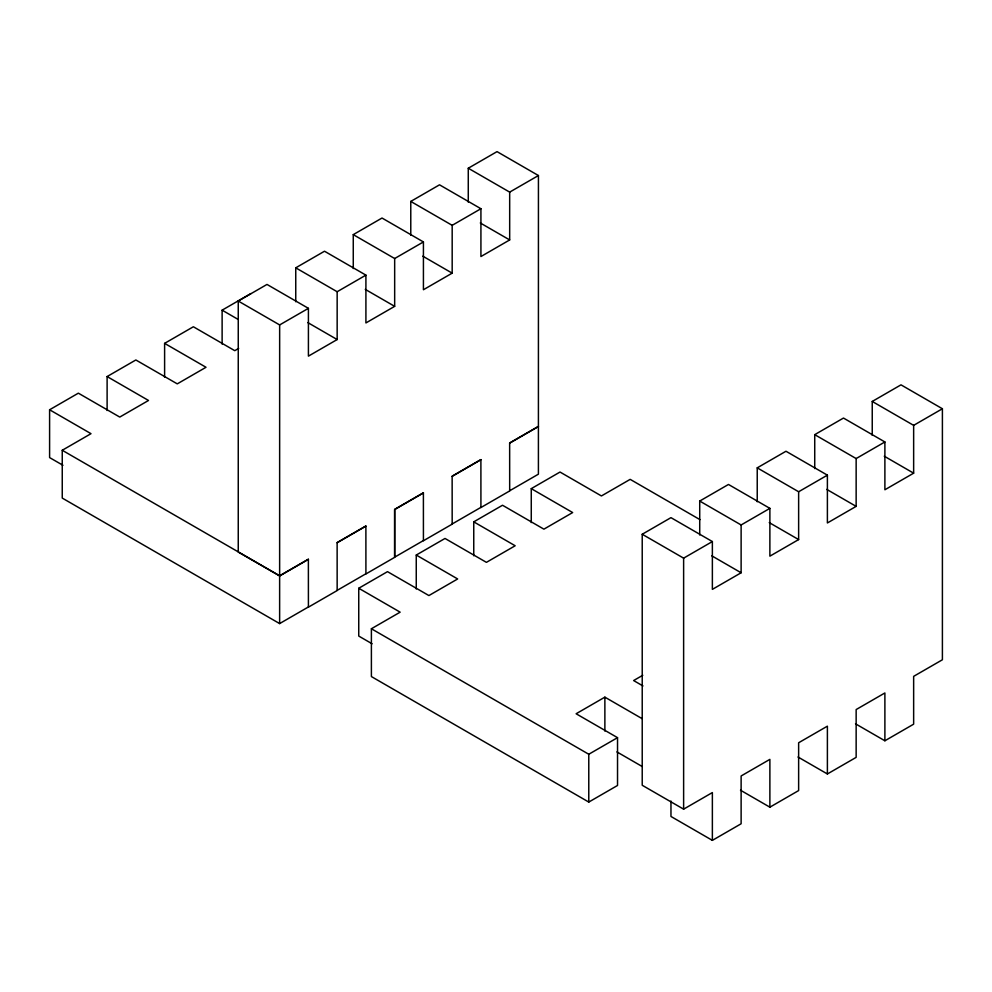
<?xml version="1.0" encoding="UTF-8"?>
<svg xmlns="http://www.w3.org/2000/svg" width="992" height="992" viewBox="0 0 992 992"><rect width="100%" height="100%" fill="white"/><g stroke="black" fill="none" stroke-linecap="round" stroke-linejoin="round"><path stroke-width="1.49" d="M62.955 465.285L49.6 457.585L49.6 409.77L78.356 393.167L119.759 417.074L148.515 400.47L107.111 376.563L107.111 410.502M107.111 376.563L135.854 359.972L177.27 383.867L206.014 367.276L164.61 343.368L164.61 377.295M164.61 343.368L193.366 326.765L234.769 350.672L238.688 348.403M222.121 344.1L222.121 310.161L250.877 293.57M308.413 559.339L279.657 575.943L238.254 552.036L238.254 301.035L266.997 284.431L308.413 308.338L308.413 356.14L337.156 339.549L337.156 291.735L295.752 267.828L295.752 301.754M295.752 267.828L324.508 251.224L365.912 275.131L365.912 322.946L394.667 306.342L394.667 258.528L353.264 234.633L353.264 268.559M353.264 234.633L382.019 218.029L423.423 241.936L423.423 289.738L452.178 273.147L452.178 225.333L410.775 201.426L410.775 235.352M410.775 201.426L439.518 184.822L480.922 208.729L480.922 256.544L509.677 239.94L509.677 192.126L468.274 168.231L468.274 202.157M468.274 168.231L497.029 151.627L538.433 175.534L538.408 474.176L509.652 490.78M308.376 606.98L279.632 623.584L62.248 498.083L62.248 450.269L91.004 433.678L49.6 409.77M279.632 623.584L279.657 324.93L308.413 308.338M337.156 291.735L365.912 275.131M394.667 258.528L423.423 241.936M452.178 225.333L480.922 208.729M509.677 192.126L538.433 175.534M538.408 426.374L509.652 442.965L509.677 490.941L480.922 507.544L480.897 459.569L452.141 476.172L452.178 524.148L423.423 540.752L423.398 492.776L394.642 509.367L394.642 557.182L423.398 540.578M337.156 542.736L365.912 526.132M423.423 492.937L394.667 509.541L394.667 557.343L365.912 573.946L365.887 525.971L337.131 542.574L337.156 590.55L308.413 607.154L308.376 559.178L279.632 575.769L62.248 450.269M452.178 476.334L480.922 459.73M509.677 443.139L538.433 426.535M337.131 590.389L365.887 573.785M452.141 523.987L480.897 507.383M372.099 643.771L358.744 636.058L358.744 588.256L387.5 571.652L428.904 595.56L457.659 578.956L416.256 555.049L416.256 588.988M416.256 555.049L445.011 538.458L486.415 562.352L515.17 545.761L473.754 521.854L473.754 555.78M473.754 521.854L502.51 505.25L543.914 529.158L572.669 512.554L531.266 488.647L531.266 522.586M531.266 488.647L560.021 472.043L601.425 495.95L630.18 479.359L699.955 519.634M642.27 718.741L604.872 697.153L576.116 713.756L617.532 737.664L617.532 785.466L588.777 802.069L371.392 676.569L371.392 628.754L400.148 612.163L358.744 588.256M872.241 435.376L872.241 401.45L900.996 384.846L942.4 408.754L942.4 659.767L913.644 676.358L913.644 724.172L884.889 740.776L884.889 692.962L856.146 709.565L856.146 757.367L827.39 773.971L827.39 726.169L798.634 742.76L798.634 790.574L769.879 807.178L769.879 759.364L741.123 775.967L741.123 823.769L712.368 840.373L712.368 792.571L683.624 809.162L642.221 785.267L642.221 534.254L670.964 517.65L712.368 541.558L712.368 589.372L741.123 572.768L741.123 524.966L699.72 501.059L699.72 534.986M699.72 501.059L728.475 484.456L769.879 508.363L769.879 556.165L798.634 539.574L798.634 491.759L757.231 467.852L757.231 501.778M757.231 467.852L785.986 451.248L827.39 475.156L827.39 522.97L856.146 506.366L856.146 458.564L814.73 434.657L814.73 468.584M814.73 434.657L843.485 418.054L884.889 441.961L884.889 489.763L913.644 473.172L913.644 425.357L872.241 401.45M642.221 534.254L683.624 558.161L712.368 541.558M741.123 524.966L769.879 508.363M798.634 491.759L827.39 475.156M856.146 458.564L884.889 441.961M913.644 425.357L942.4 408.754M642.779 675.267L633.628 680.549L642.977 685.956M371.392 628.754L588.777 754.255L617.532 737.664M480.302 222.977L509.677 239.94M884.269 456.208L913.644 473.172M422.79 256.172L452.178 273.147M826.758 489.403L856.146 506.366M365.279 289.379L394.667 306.342M769.246 522.61L798.634 539.574M307.78 322.574L337.156 339.549M711.748 555.805L741.123 572.768M238.254 301.035L279.657 324.93M222.121 310.161L238.142 319.424M855.513 723.813L884.889 740.776M798.002 757.008L827.39 773.971M740.491 790.215L769.879 807.178M616.9 751.899L642.27 766.556M712.368 840.373L670.964 816.466L670.964 801.052M683.624 558.161L683.624 809.162M604.872 697.153L604.872 731.079M588.777 754.255L588.777 802.069"/></g></svg>
